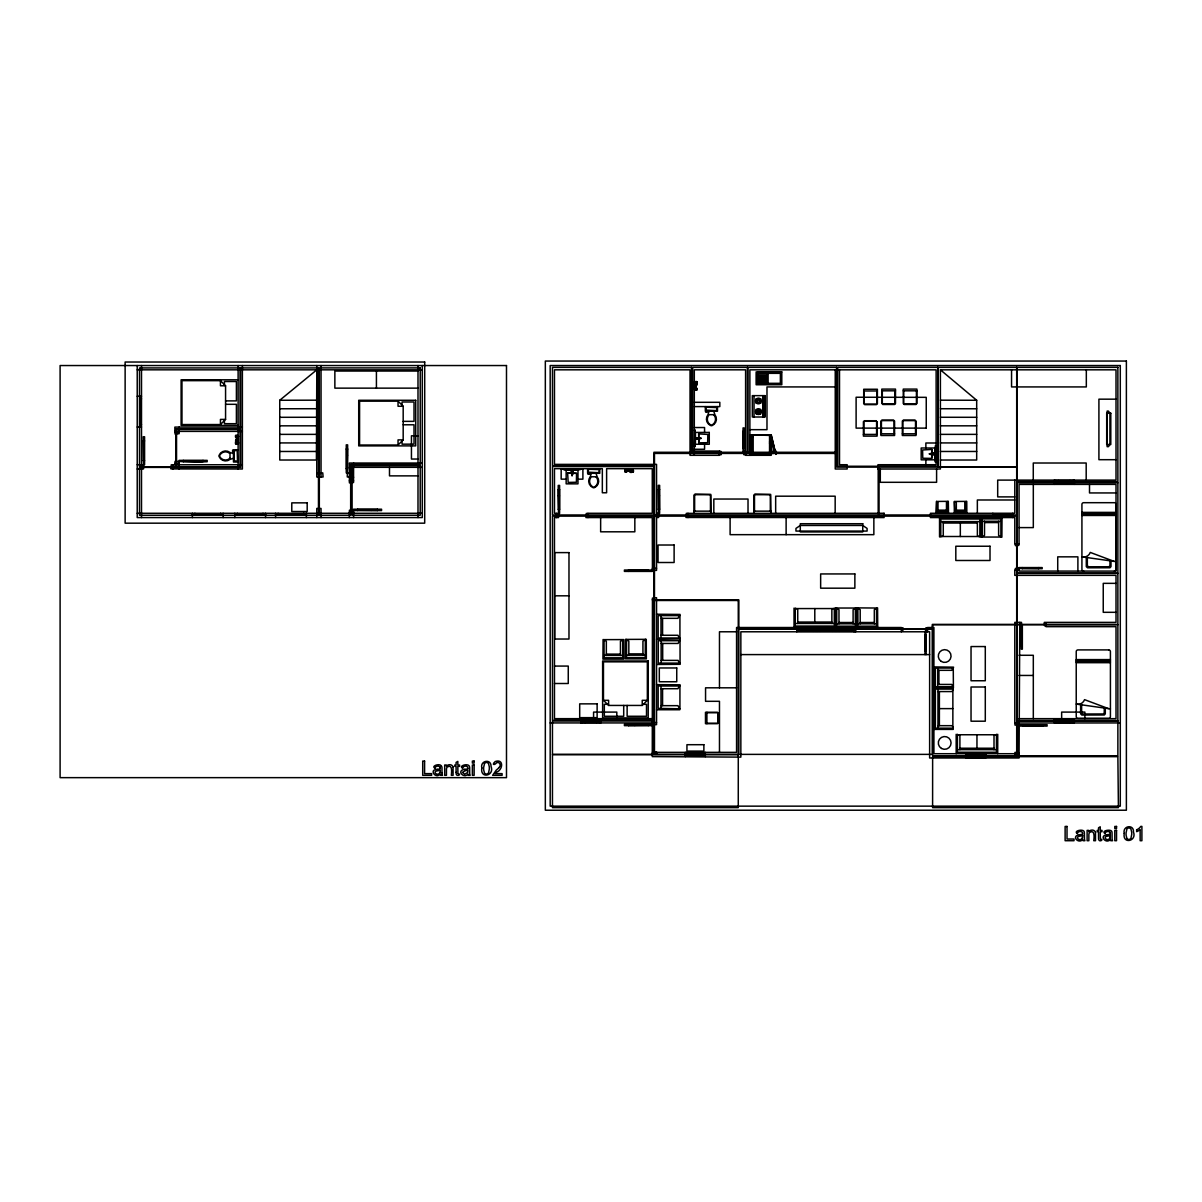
<?xml version="1.0" encoding="UTF-8"?>
<svg xmlns="http://www.w3.org/2000/svg" width="1202" height="1202" viewBox="0 0 1202 1202"><rect width="100%" height="100%" fill="white"/><g stroke="black" fill="none" stroke-linecap="round" stroke-linejoin="round"><path stroke-width="1.5" d="M937.951 728.142L937.951 689.092M939.378 725.677L939.393 691.571M939.543 536.978L939.543 517.551M940.79 536.978L940.805 519.009L979.855 519.024L979.84 536.978M943.269 521.593L943.269 535.416L942.143 536.498M952.855 728.157L952.87 689.092M956.176 753.699L956.176 734.287M957.423 734.287L957.423 752.242L996.473 752.257L996.488 734.287M959.902 749.657L959.902 735.879L958.775 734.753M960.323 536.513L960.323 523.035M976.956 748.23L976.956 734.753M977.376 521.608L977.376 535.431L978.533 536.513M981.102 536.978L981.102 517.566L981.253 537.189L982.244 536.903L982.244 518.903L1000.89 518.903L1000.89 536.903L1001.882 537.189L1002.032 517.566M994.009 749.672L994.009 735.849L995.181 734.768M997.72 753.714L997.735 734.287M1046.01 622.726L1046.01 626.663L1116.012 626.663L1116.012 718.661L1019.056 718.661M952.855 690.444L951.744 691.571L937.951 691.571M759.889 412.136L758.627 410.167M571.311 471.485L572.783 471.184L572.483 474.595L571.311 471.199L572.828 471.259M567.644 473.197L568.155 482.423L576.404 482.242L576.554 473.438L567.735 473.047L576.539 473.272M758.252 402.49C753.819 399.259 763.015 399.47 758.627 402.49M622.726 639.674L622.711 657.794L604.065 657.794L604.065 639.795L603.073 639.509L602.923 659.132L623.853 659.132L623.778 639.584L604.035 639.644M835.57 608.167L835.57 627.519L835.721 607.881L836.727 608.167L836.727 626.167L855.358 626.167L855.358 608.167L856.365 607.881L856.5 627.519M947.912 501.384L947.822 512.368L936.643 512.368L936.598 501.444L948.303 501.354L948.513 513.164L935.952 513.164L936.553 501.384M966.198 501.444L966.153 512.368L954.974 512.368L954.373 501.384L954.283 513.164L966.844 513.164L966.754 501.384L954.959 501.474M238.116 435.605L235.772 435.89M696.649 383.002C693.539 383.994 693.539 381.184 696.649 382.146M591.369 473.287L590.212 476.773A7.047 7.047 0 0 0 593.082 487.681A2.314 2.314 0 0 0 594.299 487.681A7.047 7.047 0 0 0 597.169 476.773L596.012 473.287M709.105 411.219L707.948 414.69A7.047 7.047 0 0 0 710.818 425.613A2.314 2.314 0 0 0 712.02 425.613A7.047 7.047 0 0 0 714.889 414.69L713.733 411.219M759.739 412.151L758.402 413.037L757.275 412.046M758.567 410.303L757.125 412.061M572.603 471.71C572.092 468.479 571.581 476.157 572.678 471.905M439.947 772.54C437.994 776.958 431.668 771.459 437.363 770.813A14.244 14.244 0 0 0 440.232 770.182L440.217 770.783A4.492 4.492 0 0 1 439.977 772.555M1082.641 835.57A14.244 14.244 0 0 1 1079.772 836.141C1074.287 836.712 1079.967 842.482 1082.356 837.914M1110.302 836.156L1110.302 835.525A14.244 14.244 0 0 1 1107.433 836.141C1101.933 836.712 1107.658 842.377 1110.017 837.914M645.354 639.254L645.204 657.554L626.558 657.554L626.558 639.539L625.566 639.254L625.416 658.891L646.345 658.891L646.27 639.329L626.527 639.404M1109.912 838.094L1109.972 838.004A4.492 4.492 0 0 0 1110.242 836.171M699.564 437.904L701.247 438.354L699.579 438.82M930.844 454.401L929.191 453.845L930.859 453.439M484.541 763.495L483.64 767.462A24.22 24.22 0 0 0 483.685 769.911L484.451 772.961A2.569 2.569 0 0 0 488.628 773.036M488.508 772.961L489.319 769.13A24.972 24.972 0 0 0 489.274 766.681L488.508 763.631A2.479 2.479 0 0 0 484.406 763.39M499.1 767.492C501.429 765.719 499.882 761.617 496.847 762.549C494.368 765.719 491.302 764.833 495.224 761.512C504.134 758.447 502.977 770.212 496.336 772.225A6.911 6.911 0 0 0 495.089 773.622L502.09 773.637L502.09 775.32L492.67 775.32L496.321 770.061A26.354 26.354 0 0 0 499.13 767.507M571.626 474.505L572.077 475.526L572.483 474.49M571.611 474.144L572.077 475.827L572.513 474.144M220.447 424.546L225.57 419.408L225.57 385.782L220.447 380.658L181.968 380.658L181.968 424.546L220.447 424.546L220.447 419.408L225.57 419.408M398.042 445.025L403.181 439.887L403.181 406.261L398.042 401.137L359.578 401.137L359.578 445.025L398.042 445.025L398.042 439.887L403.181 439.887M756.118 403.301L756.944 402.49M759.949 399.47L760.776 398.658M756.118 413.999L756.944 413.172M759.949 410.167L760.776 409.341M656.683 664.481L680.242 664.3L679.896 663.098L658.29 663.098L658.29 640.726L679.896 640.726L679.761 639.359M642.229 705.439L647.352 700.315L647.352 661.836L603.464 661.836L603.464 700.315L608.603 705.439L642.229 705.439L642.229 700.315L647.352 700.315M930.528 454.326C932.977 456.444 935.907 452.493 933.669 454.656M279.75 400.266L316.802 369.825L316.411 460.02L279.75 460.02L279.75 400.266L316.667 400.176M696.86 439.121L700.931 438.219L696.514 437.678M930.333 453.56C926.922 454.897 935.772 452.673 933.684 453.154M698.663 433.907L698.828 442.832L707.662 442.682L707.843 434.433L698.708 433.892L698.723 442.847M697.325 437.738C701.592 439.391 692.668 439.181 697.22 437.859M656.547 639.359L680.182 638.938L679.761 637.992L658.155 637.992L658.155 615.619L679.761 615.619L680.107 614.417L656.547 614.237M680.032 640.711L680.062 663.143M656.547 709.751L679.761 709.751L680.182 708.804L658.155 708.369L658.155 686.011L679.761 686.011L680.107 684.809L656.547 684.629M953.321 729.404L933.894 729.404L933.909 687.845L953.471 687.769L953.261 686.703L935.246 686.703L935.246 668.057L953.261 668.057L953.592 667.155L933.909 666.915M931.7 458.383L931.986 449.608L931.715 458.398L922.775 458.247L922.595 449.984L931.73 449.443M933.128 453.47L934.134 453.755L933.323 454.266M233.473 458.247L230.003 459.404A7.047 7.047 0 0 1 219.08 456.535A2.314 2.314 0 0 1 219.08 455.333A7.047 7.047 0 0 1 230.003 452.463L233.473 453.62M774.479 453.259L775.305 453.049L770.707 435.86L769.881 436.086L774.479 453.259L772.09 453.47L769.581 443.147M626.573 469.441L626.137 470.358M953.261 668.057L953.396 686.733M833.016 608.558L831.859 609.609L831.859 623.477M933.037 453.485L930.979 454.071L933.098 454.521M437.107 769.37L436.506 769.46A8.414 8.414 0 0 0 435.455 769.656C429.835 770.467 435.665 779.212 440.368 774.058A3.771 3.771 0 0 0 440.713 775.335L442.546 775.32A3.816 3.816 0 0 1 442.066 773.893A15.821 15.821 0 0 1 442.02 772.796M464.768 769.37L464.167 769.46A8.414 8.414 0 0 0 463.131 769.656C457.03 771.549 464.152 778.866 468.029 774.058A3.771 3.771 0 0 0 468.374 775.335L470.207 775.32A3.816 3.816 0 0 1 469.742 773.893A15.821 15.821 0 0 1 469.682 772.796L469.651 768.123A7.588 7.588 0 0 0 469.561 766.966C469.111 762.368 457.661 766.005 462.725 768.183M1079.516 834.759L1078.81 834.849A8.414 8.414 0 0 0 1077.863 835.029C1071.718 837.178 1079.065 844.165 1082.777 839.432A3.771 3.771 0 0 0 1083.122 840.709L1084.955 840.709A3.816 3.816 0 0 1 1084.489 839.266A15.821 15.821 0 0 1 1084.429 838.17L1084.399 833.512A7.588 7.588 0 0 0 1084.309 832.34C1084.459 828.103 1072.454 830.973 1077.458 833.557M1107.177 834.759L1106.471 834.849A8.414 8.414 0 0 0 1105.539 835.029C1099.514 836.712 1106.426 844.33 1110.438 839.432A3.771 3.771 0 0 0 1110.783 840.709L1112.616 840.709A3.816 3.816 0 0 1 1112.15 839.266A15.821 15.821 0 0 1 1112.09 838.17L1112.06 833.512A7.588 7.588 0 0 0 1111.985 832.34C1112.331 828.208 1100.1 830.867 1105.134 833.557M774.434 453.004L772.36 453.139L769.55 441.795M279.75 408.77L316.637 408.725M137.223 369.825L422.278 369.825M694.305 455.318L694.305 369.825L745.601 369.825L745.601 455.318L749.883 455.318L749.883 369.825L936.133 369.825L936.133 464.723L877.956 464.723L877.956 469.005L940.4 469.005L940.4 369.825L1116.012 369.825L1116.012 480.109L997.69 480.109L997.69 496.892L1014.788 496.892M417.995 371.042L334.862 371.042L334.862 388.141L417.995 388.141M757.576 372.485L780.368 372.485M779.527 373.341L757.41 373.341L757.41 383.318L779.527 383.318M757.41 375.189L766.966 375.189M757.41 375.475L766.966 375.475M757.41 376.421L766.966 376.421M757.41 376.707L766.966 376.707M757.41 377.563L766.966 377.563M757.41 377.849L766.966 377.849M757.41 378.765L766.966 378.765M757.41 379.036L766.966 379.036M238.116 379.802L181.111 379.802L181.111 425.403L238.116 425.403M757.41 379.892L766.966 379.892M757.41 380.178L766.966 380.178M757.41 381.034L766.966 381.034M757.41 381.319L766.966 381.319M695.327 381.86L696.935 381.86L696.935 383.288L695.327 383.288M757.41 382.176L766.966 382.176M757.41 382.461L766.966 382.461L766.966 374.198M693.764 382.567L696.649 382.567M694.996 384.174A5.98 5.98 0 0 0 696.724 384.009L696.724 385.106A5.98 5.98 0 0 0 694.996 384.94L695.132 382.852M757.576 384.174L780.368 384.174M694.305 385.061L696.258 385.061L696.258 386.713L694.305 386.713M225.57 385.782L220.447 385.782L220.447 380.658M835.24 386.924L766.981 386.924L766.981 429.67L749.883 429.67M695.327 388.486L696.935 388.486L696.935 389.899L695.327 389.899M695.327 389.478C693.223 390.53 694.32 387.104 696.649 388.772M693.764 389.193L696.649 389.193M695.327 389.613L696.649 389.613M863.712 390.966L877.385 390.966M881.802 390.815L895.49 390.815M903.258 390.815L916.931 390.815M763.57 396.059L764.427 396.059M137.223 396.254L141.505 396.254M139.793 398.809L141.505 398.809M1116.012 399.169L1098.913 399.169L1098.913 459.69L1116.012 459.69M225.57 400.882L236.403 400.882L236.403 381.515L224.428 381.515L224.428 384.64M694.305 402.309L719.818 402.309L719.818 406.592L694.305 406.592M882.659 403.977L894.634 403.977M904.114 403.977L916.074 403.977M864.569 404.127L876.528 404.127M225.57 404.308L236.403 404.308L236.403 423.69L224.428 423.69L224.428 420.55M882.659 404.488L894.634 404.488M904.114 404.488L916.074 404.488M864.569 404.638L876.528 404.638M403.181 406.261L398.042 406.261L398.042 401.137M763.57 416.583L764.427 416.583M279.75 417.304L316.607 417.274M881.757 420.114L893.717 420.114M903.198 420.114L915.173 420.114M864.268 420.73L876.243 420.73M881.757 420.625L893.717 420.625M903.198 420.625L915.173 420.625M864.268 421.256L876.243 421.256M403.181 421.361L414.014 421.361L414.014 401.994L402.039 401.994L402.039 405.119M139.793 424.471L141.505 424.471M403.181 424.787L414.014 424.787L414.014 444.169L402.039 444.169L402.039 441.029M279.75 425.824L316.562 425.824M940.4 425.824L976.685 425.824M137.223 427.026L141.505 427.026M242.383 427.101L174.861 427.101L174.861 431.984L179.128 431.984M694.305 427.536L704.567 427.536L704.567 432.435M694.305 430.376L695.162 430.376L695.162 446.408L694.305 446.408M174.861 431.383L242.383 431.383M743.046 431.353L744.188 431.353M880.901 433.787L894.573 433.787M902.341 433.787L916.029 433.787M279.75 434.373L316.532 434.373M863.412 434.418L877.099 434.418M940.4 434.373L976.685 434.373M771.068 435.47L750.198 434.793L771.068 434.793L771.068 455.303L750.198 455.303L771.068 454.626M237.095 435.605L235.487 435.605L235.487 437.032L237.095 437.032M417.995 435.815L411.445 435.815L411.445 459.044L417.995 459.044M235.772 436.326L238.657 436.326M235.772 436.747L238.116 437.032M753.173 437.167L752.136 437.167L752.136 452.899L753.173 452.899M237.095 437.318L235.772 437.318L235.772 435.319L237.095 435.319L237.29 438.805M238.116 438.805L236.148 438.805L236.148 440.458L238.116 440.458M237.425 440.578A5.98 5.98 0 0 1 235.682 440.398L235.682 441.51A5.98 5.98 0 0 1 237.425 441.344L237.425 440.458M143.203 440.879L144.571 440.879M237.095 441.945L235.772 441.945L235.772 443.944L237.095 443.944L237.29 441.329M237.095 442.231L235.487 442.231L235.487 443.658L237.095 443.658M238.116 442.231L237.095 442.652M235.772 442.516L237.095 442.516M235.772 442.937L238.657 442.937M279.75 442.922L316.487 442.922M936.133 442.997L925.871 442.997L925.871 448M940.4 442.922L976.685 442.922M237.095 443.222L238.116 443.658M235.772 443.373L237.095 443.373M936.133 445.852L935.276 445.852L935.276 461.868L936.133 461.868M743.046 447.88L744.188 447.88L743.933 431.353M346.266 448.947L347.633 448.947M694.305 449.263L704.567 449.263L704.567 444.259M238.116 449.864L233.473 449.864L233.473 462.019L238.116 462.019M694.305 451.05L719.397 451.05L719.397 455.318L690.038 455.318L690.038 369.825L554.468 369.825L554.468 464.378L656.547 464.378L656.547 570.379L653.813 570.379M233.473 451.306L232.602 450.149L232.602 451.877L233.473 451.877M719.397 451.306L720.824 451.306L721.11 452.448L721.11 454.717L719.397 454.717M745.616 451.306L743.046 451.306L743.046 436.762M279.75 451.471L316.457 451.471M940.4 451.471L976.685 451.471M745.616 454.717L743.903 454.717L744.188 427.927L743.046 427.927L743.046 436.476M940.4 460.02L976.685 460.02L976.685 400.266L940.4 369.825M143.203 460.712L144.571 460.712M183.245 460.667L203.078 460.667M183.245 461.433L203.078 461.568L203.078 460.366M422.278 463.04L349.331 463.04L349.421 482.873L352.156 482.873M179.128 463.446L174.861 463.446L174.861 464.723M137.223 464.723L144.571 464.813L144.571 436.762L143.203 436.762L143.549 468.915L137.223 469.005M242.383 464.723L171.255 464.813L170.909 468.915L242.383 469.005L242.383 365.543M349.331 467.323L422.278 467.323M346.266 468.78L347.633 468.78M625.431 469.351L626.287 469.351M632.057 469.351L632.898 469.351M628.346 469.606L625.145 469.441L625.566 470.358M629.998 469.606L633.184 469.441L632.898 471.68M629.998 470.042L633.469 470.358L633.469 471.68L631.486 471.68L631.486 470.358M628.346 470.177L624.86 470.358L624.86 471.68L626.858 471.68L626.858 470.358M629.938 471.77L631.035 472.506L629.938 471.77A5.98 5.98 0 0 0 630.103 470.042M321.039 472.882L322.752 472.882L323.098 476.984L316.772 476.984L316.772 365.543M349.346 472.882L346.266 472.882L346.266 444.845L347.633 444.845L347.633 455.107M316.772 473.393L321.039 473.393M417.995 475.872L389.493 475.872L389.493 467.323M349.346 476.984L347.288 476.984L347.633 455.438M349.331 477.239L353.613 477.239M566.157 479.147L561.169 479.147L561.169 468.885L582.895 468.885L582.895 479.147L577.982 479.147M1054.349 480.545L1074.303 480.545M349.331 480.83L353.613 480.83M352.156 482.528L353.523 482.528L353.613 463.04M1054.349 483.955L1074.303 483.955M558.224 489.514L559.591 489.514M658.26 489.439L659.628 489.439M1116.012 492.94L1089.508 492.94L1089.508 484.391M695.072 494.698L710.036 494.698M754.916 494.698L769.881 494.698M1014.788 499.987L977.346 499.987L977.346 513.284M936.643 501.82L937.996 502.466L937.996 510.94M947.822 501.82L946.47 502.466L946.47 510.94M954.974 501.82L956.326 502.466L956.326 510.94M966.153 501.82L964.8 502.466L964.8 510.94M558.224 509.363L559.591 509.363M658.26 509.272L659.628 509.272M357.625 509.513L377.458 509.513M937.996 510.159L946.47 510.159M956.326 510.159L964.8 510.159M352.156 510.234L349.421 510.234L349.331 517.566M357.625 510.264L377.458 510.399M352.156 510.58L370.967 510.58M371.298 510.58L381.56 510.58L381.56 509.212L353.523 509.212L353.613 517.566M694.005 511.15L711.103 511.15M753.849 511.15L770.948 511.15M936.643 510.94L947.822 510.94M954.974 510.94L966.153 510.94M349.331 512.292L353.613 512.292M1081.92 512.383L1116.132 512.383M137.223 513.284L422.278 513.284M656.547 513.284L659.628 513.374L659.628 495.93M1081.92 513.404L1116.132 513.404M556.511 513.464L559.591 513.464L559.591 496.02M587.973 513.464L586.275 513.464L585.93 517.566L652.28 517.566L652.446 571.401L624.409 571.401L624.409 570.033L634.656 570.033M992.822 513.72L1012.76 513.72M1081.92 514.426L1116.132 514.426M192.38 514.997L223.151 514.997M234.796 514.997L265.567 514.997M275.589 514.997L306.375 514.997M1081.92 515.463L1116.132 515.463M992.822 517.13L1012.76 517.13M656.547 517.476L658.606 517.476L658.26 485.338L659.628 485.338L659.628 495.585M982.244 521.262L1000.89 521.262M940.79 521.593L979.855 521.608M984.513 522.585L998.622 522.585M943.269 523.035L977.376 523.035M1019.056 527.603L1033.314 527.603L1033.314 484.391M940.79 536.498L979.84 536.513M982.244 536.468L984.513 535.416L984.513 521.262M1000.89 536.468L998.622 535.416L998.622 521.262M982.214 537.054L1000.92 537.054M1022.226 567.825L1038.753 567.825M652.28 568.321L656.547 568.321M1022.226 568.441L1038.753 568.441M635.002 570.033L653.813 570.033M628.511 570.214L648.344 570.214M628.511 570.349L648.344 570.349M628.511 571.1L648.344 571.235L648.344 570.033M1116.012 583.346L1103.241 583.346L1103.241 612.314L1116.012 612.314M554.738 595.816L568.982 595.816M653.813 597.74L656.547 597.74L656.547 724.626L653.813 724.626M653.813 598.085L652.446 598.085L652.28 756.614L740.853 757.125L740.853 631.786L929.627 631.786L929.627 757.981L1019.056 757.981L1019.792 622.381M652.28 599.798L656.547 599.798M836.697 608.032L855.403 608.032M856.786 627.519L856.936 607.881L876.619 608.032M836.727 608.603L838.981 609.669L838.981 623.808M855.358 608.603L853.104 609.669L853.104 623.808M857.943 608.603L860.196 609.669L860.196 623.808M876.574 608.603L874.32 609.669L874.32 623.808M795.273 608.573L834.323 608.558M660.995 618.339L677.958 618.339L679.25 615.619M797.752 622.05L831.859 622.035M838.981 622.501L853.104 622.501M860.196 622.501L874.32 622.501M795.273 623.477L834.323 623.462M836.727 623.808L855.358 623.808M857.943 623.808L876.574 623.808M1019.792 625.806L1022.346 625.806L1022.346 649.17L1021.219 649.17L1021.219 624.664M1046.01 625.806L1044.583 625.806L1044.583 624.664M901.335 627.85L903.048 627.85L902.762 631.275L901.335 631.275M927.553 627.85L925.856 627.85L926.126 654.639M796.761 627.94L855.749 627.94M1021.219 629.217L1022.346 629.217M796.761 631.366L855.749 631.366M927.553 631.275L924.999 631.275L924.999 654.639M736.571 631.786L719.472 631.786L719.472 687.814M924.999 634.701L926.126 634.701M660.995 635.272L677.958 635.272L679.25 637.992M626.558 639.975L628.826 641.042L628.826 655.18M645.204 639.975L642.935 641.042L642.935 655.18M604.065 640.215L606.334 641.282L606.334 655.436M622.711 640.215L620.442 641.282L620.442 655.436M661.13 643.446L678.093 643.446L679.37 640.726M1021.219 645.759L1022.346 645.759M924.999 651.229L926.126 651.229M628.826 653.873L642.935 653.873M606.334 654.113L620.442 654.113M740.853 654.594L929.627 654.594M626.558 655.18L645.204 655.18M1019.056 655.285L1033.314 655.285L1033.314 718.661M604.065 655.436L622.711 655.436M1076.226 659.597L1110.423 659.597M661.13 660.379L678.093 660.379L679.37 663.098M1076.226 660.634L1110.423 660.634M1076.226 661.656L1110.423 661.656M1076.226 662.678L1110.423 662.678M554.468 666.073L568.261 666.073L568.261 683.502L554.468 683.502M937.62 670.325L951.759 670.325L952.825 668.057M1019.056 675.449L1033.314 675.449M937.62 684.434L951.759 684.434L952.825 686.703M736.571 687.814L705.559 687.814L705.559 701.307L719.472 701.307L719.472 752.347M660.995 688.716L677.958 688.716L679.25 686.011M953.336 689.092L935.381 689.092L935.366 728.142L953.321 728.157M603.464 700.315L608.603 700.315L608.603 705.439M607.461 704.312L604.321 704.312L604.321 716.272L623.703 716.272L623.703 705.439M643.37 704.312L646.511 704.312L646.511 716.272L627.128 716.272L627.128 705.439M660.995 705.664L677.958 705.664L679.25 708.369M939.378 708.624L952.855 708.624M717.609 712.29L705.484 712.29L705.484 723.679L717.609 723.679M706.911 712.711L717.609 712.711M652.28 718.661L554.468 718.661L554.468 517.566L558.569 517.566L558.224 496.02M580.851 719.081L600.805 719.081M1054.349 719.081L1074.303 719.081M580.851 722.507L600.805 722.507M1054.349 722.507L1074.303 722.507M652.28 722.567L656.547 722.567M550.185 722.928L652.28 722.928M1120.294 722.928L1014.788 723.018L1014.788 622.381L1021.505 622.381L1021.505 624.664M706.911 723.258L717.609 723.258M634.656 724.28L624.409 724.28L624.409 725.647L634.656 725.647M635.002 724.28L653.813 724.28M628.511 724.445L648.344 724.445M628.511 724.581L648.344 724.581M1017.688 724.716L1036.5 724.716M1036.845 724.716L1047.107 724.716L1047.107 726.083L1036.845 726.083M1023.157 724.896L1043.005 725.031M1017.688 725.061L1014.954 725.061L1014.954 723.018M628.511 725.467L648.344 725.332M635.002 725.647L652.446 725.647M937.951 725.677L951.774 725.677L952.855 726.849M1023.157 725.783L1043.005 725.783M1023.157 725.918L1043.005 725.918M1019.056 726.083L1036.5 726.083M957.423 734.753L996.488 734.768M959.902 748.23L994.009 748.23M957.423 749.657L996.473 749.672M653.813 751.971L656.547 751.971L656.547 754.03L652.446 754.03M652.446 752.317L653.813 752.317M656.547 752.347L736.571 752.347L736.571 627.519L901.335 627.519L901.335 631.786M1017.688 752.422L1014.954 752.422L1014.954 754.48L1019.056 754.48M685.335 752.768L705.289 752.768M1017.688 752.768L1019.056 752.768M652.28 753.338L656.547 753.338M1014.788 753.714L933.909 753.714L933.909 627.519L927.553 627.519L927.553 631.786M965.732 754.135L985.685 754.135M685.335 756.193L705.289 756.193M965.732 757.545L985.685 757.545M940.4 408.725L976.685 408.77M940.4 417.274L976.685 417.304M940.4 400.176L976.685 400.266M796.58 608.573L797.737 609.654L797.752 623.477M435.049 768.183C430.151 766.215 441.029 762.173 441.885 766.966A7.588 7.588 0 0 1 441.975 768.123L442.005 772.796M1116.132 561.665L1081.92 556.842A6.942 6.942 0 0 0 1090.259 552.424L1114.149 561.394M1110.423 708.895L1076.226 704.072A6.942 6.942 0 0 0 1084.55 699.654L1108.439 708.609M631.771 469.441L632.057 471.68M1100.656 839.101C1104.142 839.447 1099.62 842.422 1098.718 839.747A8.714 8.714 0 0 1 1098.553 837.689L1098.508 831.739L1097.216 831.739L1097.216 830.387L1098.508 830.387L1098.508 827.832L1100.236 826.781L1100.236 830.387L1101.994 830.387L1101.994 831.739L1100.236 831.739L1100.341 838.741M458.202 773.682C462.079 774.313 456.76 776.898 456.279 774.298A8.714 8.714 0 0 1 456.144 772.3M756.118 398.658L756.944 399.47M759.949 402.49L760.776 403.301M756.118 409.341L756.944 410.167M759.949 413.172L760.776 413.999M1126.86 838.35L1126.094 835.285A24.22 24.22 0 0 1 1126.064 832.836L1126.95 828.869A2.479 2.479 0 0 1 1130.917 829.004L1131.683 832.069A24.972 24.972 0 0 1 1131.713 834.519L1130.917 838.335A2.569 2.569 0 0 1 1126.74 838.425M857.867 607.957L857.943 626.167L876.574 626.167L876.574 608.167L877.58 607.881L877.715 627.519M457.917 773.337L457.827 766.365L459.585 766.365L459.585 764.998L457.827 764.998L457.827 761.392L456.084 762.444L456.084 764.998L454.807 764.998L454.807 766.365L456.084 766.365L456.084 772.3M834.323 608.092L834.323 626.047L795.273 626.062L795.273 608.107M814.791 608.573L814.806 622.035M794.026 608.107L794.026 627.519M1136.656 829.981L1136.656 831.664A10.863 10.863 0 0 0 1140.142 829.545L1140.157 840.709L1141.9 840.709L1141.9 826.405L1140.773 826.405A8.79 8.79 0 0 1 1136.596 829.816M1111.009 560.943L1110.994 566.593L1110.002 567.765L1087.479 567.81L1086.307 566.638L1086.292 557.473M1109.972 560.808L1109.957 565.661L1108.935 566.743L1088.456 566.773L1087.344 565.601L1087.329 557.608M1105.299 708.173L1105.284 713.853L1104.337 714.98L1081.815 715.04L1080.598 713.763L1080.598 704.688M1104.277 708.023L1104.247 712.876L1103.271 713.958L1082.807 714.003L1081.635 712.831L1081.62 704.838M1086.323 369.825L1086.323 386.924L1011.558 386.924L1011.558 369.825M1086.187 480.109L1086.187 463.01L1033.269 463.01L1033.269 480.109M1084.88 718.661L1084.88 712.095L1061.651 712.095L1061.651 718.661M1082.626 835.525L1082.626 836.156A4.492 4.492 0 0 1 1082.401 837.929M1077.893 571.085L1077.893 556.842L1057.73 556.842L1057.73 571.085M1074.303 480.109L1074.303 484.391M1074.303 718.661L1074.303 722.928M1072.875 480.545L1072.875 481.401M1072.875 722.507L1072.875 721.651L1055.777 721.651L1055.777 722.507M1072.59 481.401L1072.59 483.955M1072.59 719.081L1072.59 721.651M1070.02 480.545L1070.02 481.401M1070.02 721.651L1070.02 722.507M1058.631 480.545L1058.631 481.401M1058.631 721.651L1058.631 722.507M1056.062 481.401L1056.062 483.955M1056.062 719.081L1056.062 721.651M1055.777 480.545L1055.777 481.401M1054.349 480.109L1054.349 484.391M1054.349 718.661L1054.349 722.928M1044.298 624.664L1044.298 622.381L1116.012 622.381L1116.012 575.352L1014.788 575.352L1014.788 570.124L1019.056 570.124L1019.056 571.085L1116.012 571.085L1116.012 484.391L1019.056 484.391L1019.056 543.905L1014.788 543.905L1014.788 517.566L930.408 517.566L930.408 513.284L1014.788 513.284L1014.788 480.109M1043.005 724.716L1043.005 726.083M1038.753 567.569L1038.753 568.711M1023.157 724.716L1023.157 726.083M1022.226 567.569L1022.226 568.711M1022.091 629.217L1022.091 645.759M1021.475 629.217L1021.475 645.759M1018.8 543.905L1018.8 545.332L1017.658 545.618L1015.389 545.618L1015.389 543.905M1018.8 570.124L1018.8 567.569L1042.179 567.569L1042.179 568.711L1015.389 568.426L1015.389 570.124M1012.76 513.284L1012.76 517.566M1011.348 513.72L1011.348 514.576L994.234 514.576L994.234 513.72M1011.062 514.576L1011.062 517.13M1008.493 513.72L1008.493 514.576M997.089 513.72L997.089 514.576M994.52 514.576L994.52 517.13M992.822 513.284L992.822 517.566M985.685 753.699L985.685 757.981M984.258 756.704L984.258 757.545M983.972 754.135L983.972 756.704M981.418 756.704L981.418 757.545M970.014 756.704L970.014 757.545M967.445 754.135L967.445 756.704M967.159 756.704L967.159 757.545M965.732 753.699L965.732 757.981M938.927 670.325L938.927 684.434M937.62 668.057L937.62 686.703M936.598 469.005L936.598 482.303L880.3 482.303L880.3 469.005M925.871 459.825L925.871 464.723M925.871 634.701L925.871 651.229M925.255 634.701L925.255 651.229M916.931 403.632L916.931 389.102L903.258 389.102L903.258 403.632M916.42 390.815L916.42 403.632M916.029 420.97L916.029 435.5L902.341 435.5L902.341 420.97M915.518 420.97L915.518 433.787M903.769 390.815L903.769 403.632M902.867 420.97L902.867 433.787M895.49 403.632L895.49 389.102L881.802 389.102L881.802 403.632M894.979 390.815L894.979 403.632M894.573 420.97L894.573 435.5L880.901 435.5L880.901 420.97M894.063 420.97L894.063 433.787M882.313 390.815L882.313 403.632M881.412 420.97L881.412 433.787M877.385 403.782L877.385 389.253L863.712 389.253L863.712 403.782M876.874 390.966L876.874 403.782M877.099 421.586L877.099 436.131L863.412 436.131L863.412 421.586M876.589 421.586L876.589 434.418M873.854 517.566L873.854 534.665L730.11 534.665L730.11 517.566M864.223 390.966L864.223 403.782M863.922 421.586L863.922 434.418M855.749 627.519L855.749 631.786M854.322 631.366L854.322 630.509L836.367 630.509L836.367 631.366M854.036 627.519L854.036 631.786M851.467 630.509L851.467 631.366M839.507 369.825L839.507 464.723L847.17 464.723L847.17 469.005L835.24 469.005L835.24 369.825M839.221 630.509L839.221 631.366M836.652 627.94L836.652 630.509M835.165 513.284L835.165 496.186L775.666 496.186L775.666 513.284M835.225 631.366L835.225 630.509L817.27 630.509L817.27 631.366M834.939 627.94L834.939 630.509M832.385 630.509L832.385 631.366M820.125 630.509L820.125 631.366M817.555 627.94L817.555 630.509M816.128 631.366L816.128 630.509L798.173 630.509L798.173 631.366M815.842 627.519L815.842 630.509M813.288 630.509L813.288 631.366M801.028 630.509L801.028 631.366M798.459 627.94L798.459 630.509M796.761 627.519L796.761 631.786M786.123 517.566L786.123 534.665M781.225 373.341L781.225 383.318M780.368 374.198L780.368 382.461M770.948 513.284L770.662 494.398L754.916 494.052L753.864 495.044L753.849 513.284M770.317 495.119L770.317 511.15M769.55 435.455L769.55 454.611M768.108 374.198L768.108 382.461M764.712 396.344L764.712 416.298M764.397 404.473L764.397 408.109M763.586 404.473L763.586 408.109M763.285 396.344L763.285 416.298M762.864 395.638L762.864 417.004M756.719 373.341L756.719 383.318M754.495 495.119L754.495 511.15M754.03 395.638L754.03 417.004M753.173 435.455L753.173 454.611M750.889 435.47L750.889 454.626M750.544 435.47L750.544 454.626M748.02 513.284L748.02 499.04L713.823 499.04L713.823 513.284M743.302 431.353L743.197 447.88M718.315 712.996L718.315 722.973M717.894 712.996L717.894 722.973M717.489 406.592L717.489 411.219L705.334 411.219L705.334 406.592M711.103 513.284L710.818 494.398L695.072 494.052L694.005 495.044L694.005 513.284M710.457 495.119L710.457 511.15M707.362 411.219L707.362 412.091L705.619 412.091L706.776 411.219M706.911 712.29L706.911 723.679M705.289 752.347L705.289 756.614M703.861 756.193L703.861 755.337L686.763 755.337L686.763 756.193M703.576 752.768L703.576 755.337M701.021 755.337L701.021 756.193M696.724 384.009L696.724 385.106M695.132 386.713L695.132 388.907M694.561 382.852L694.561 385.061M694.561 386.713L694.561 388.907M694.636 495.119L694.636 511.15M689.617 755.337L689.617 756.193M688.01 513.284L688.01 517.566M687.048 752.768L687.048 755.337M685.335 752.347L685.335 756.614M679.926 615.574L679.926 638.022M679.926 685.966L679.926 708.414M662.572 618.339L662.572 635.272M662.693 643.446L662.693 660.379M662.572 688.716L662.572 705.664M661.13 640.726L661.13 663.098M660.995 615.619L660.995 637.992M660.995 686.011L660.995 708.369M659.312 489.439L659.462 509.272M658.561 489.439L658.561 509.272M648.344 724.28L648.344 725.647M634.836 517.566L634.836 531.81L600.639 531.81L600.639 517.566M633.184 470.358L633.184 471.965L631.771 471.965L631.771 470.358M632.477 468.81L632.477 471.68M629.998 469.351L629.998 471.304L628.346 471.304L628.346 469.351M628.511 570.033L628.511 571.401M628.511 724.28L628.511 725.647M626.573 470.358L626.573 471.965L625.145 471.965L625.145 470.358M626.287 470.358L626.287 471.68M625.851 468.81L625.851 471.68M625.431 470.358L625.431 471.68M616.806 718.661L616.806 712.095L593.578 712.095L593.578 718.661M600.805 718.661L600.805 722.928M599.768 468.66L599.768 473.287L587.613 473.287L587.613 468.66M599.377 722.507L599.377 721.651L582.279 721.651L582.279 722.507M599.092 719.081L599.092 721.651M596.523 721.651L596.523 722.507M589.641 473.287L589.641 474.159L587.898 474.159L589.055 473.287M587.973 517.566L587.973 513.284L652.28 513.284L652.28 468.66L606.619 468.66L606.619 492.775L602.337 492.775L602.337 468.66L554.468 468.66L554.468 513.284L556.511 513.284L556.511 517.566M585.134 721.651L585.134 722.507M582.564 719.081L582.564 721.651M580.851 718.661L580.851 722.928M580.04 468.885L580.04 469.742L564.008 469.742L564.008 468.885M559.591 495.675L559.591 485.413L558.224 485.413L558.224 495.675M559.426 489.514L559.426 509.363M559.291 489.514L559.291 509.363M558.404 489.514L558.539 509.363M422.278 365.543L422.278 517.566L137.223 517.566L137.223 365.543M417.995 365.543L417.995 517.566M377.458 509.212L377.458 510.58M376.421 371.042L376.421 388.141M357.625 509.212L357.625 510.58M347.453 448.947L347.318 468.78M346.567 448.947L346.567 468.78M321.039 365.543L321.039 476.984M321.039 517.566L321.039 508.446L316.772 508.446L316.772 517.566M306.375 513.284L306.375 517.566M303.805 513.284L303.805 514.997M278.158 513.284L278.158 514.997M275.589 513.284L275.589 517.566M265.567 513.284L265.567 517.566M263.013 513.284L263.013 514.997M238.116 365.543L238.116 469.005M238.026 435.605L237.861 438.805M237.861 440.458L238.026 443.658M237.35 513.284L237.35 514.997M235.682 440.398L235.682 441.51M234.796 513.284L234.796 517.566M223.151 513.284L223.151 517.566M220.597 513.284L220.597 514.997M194.934 513.284L194.934 514.997M192.38 513.284L192.38 517.566M183.245 460.366L183.245 461.733M179.128 427.101L179.128 433.697L175.026 434.027L175.026 431.984M179.128 469.005L179.128 460.366L207.18 460.366L207.18 461.733L196.918 462.079L175.026 461.388L175.026 463.446M172.968 464.723L172.968 469.005M144.27 440.879L144.27 460.712M143.519 440.879L143.519 460.712M141.505 365.543L141.505 517.566M139.793 396.254L139.793 427.026M1104.908 833.467A3.17 3.17 0 0 1 1109.837 832.16M1109.882 832.145A2.164 2.164 0 0 1 1110.242 833.692M1110.317 834.188A18.135 18.135 0 0 1 1107.177 834.714M1095.398 832.565A7.783 7.783 0 0 1 1095.473 833.797L1095.503 840.709L1093.745 840.709C1094.361 836.802 1094.737 829.305 1089.673 832.37A1.773 1.773 0 0 0 1089.328 832.806L1088.937 833.948A7.167 7.167 0 0 0 1088.862 835.059L1088.862 840.709L1087.119 840.709L1087.119 830.387L1088.681 830.387L1088.832 831.649A3.741 3.741 0 0 1 1091.446 830.161A3.576 3.576 0 0 1 1095.623 832.475M1077.232 833.467A3.17 3.17 0 0 1 1082.176 832.16A2.164 2.164 0 0 1 1082.581 833.692M1082.641 834.188A18.135 18.135 0 0 1 1079.516 834.714M462.485 768.093A3.17 3.17 0 0 1 467.428 766.786A2.164 2.164 0 0 1 467.833 768.303M467.894 768.814A18.135 18.135 0 0 1 464.768 769.34M452.989 767.177A7.783 7.783 0 0 1 453.064 768.424L453.094 775.32L451.336 775.32C451.787 771.203 452.403 763.961 447.264 766.996A1.773 1.773 0 0 0 446.904 767.432L446.528 768.574A7.167 7.167 0 0 0 446.453 769.686L446.453 775.32L444.695 775.32L444.695 764.998L446.273 764.998L446.423 766.26A3.741 3.741 0 0 1 449.037 764.788A3.576 3.576 0 0 1 453.214 767.101M434.823 768.093A3.17 3.17 0 0 1 439.767 766.786M439.812 766.756A2.164 2.164 0 0 1 440.172 768.303M440.232 768.814A18.135 18.135 0 0 1 437.107 769.34M775.515 450.615A2.855 2.855 0 0 1 776.372 453.785M631.035 471.77A5.98 5.98 0 0 1 630.87 470.042M1114.419 571.085A1.713 1.713 0 0 0 1116.132 569.372L1116.132 504.389A1.713 1.713 0 0 0 1114.419 502.691L1083.633 502.691A1.713 1.713 0 0 0 1081.92 504.389L1081.92 569.372A1.713 1.713 0 0 0 1083.633 571.085M932.632 756.659L932.602 807.654L1118.416 807.654L1117.875 756.659L932.632 756.659M481.837 767.988C479.853 779.302 494.788 775.876 491.047 766.395C491.378 758.462 479.853 760.505 481.837 767.988M1124.246 833.362C1122.187 844.48 1137.047 841.445 1133.471 831.994C1134.027 823.851 1122.247 825.759 1124.246 833.362M462.575 772.495L464.648 774.193L467.608 772.54A4.492 4.492 0 0 0 467.833 770.798L467.894 770.151A14.244 14.244 0 0 1 465.024 770.767L462.575 772.39M234.059 460.892L237.515 461.087L237.185 450.45L234.09 450.75L234.059 460.862M588.184 472.176L598.806 472.702L599.167 469.591L588.544 469.261L588.184 472.131M705.905 410.092L716.527 410.633L716.918 407.598L706.265 407.178L705.905 410.092M236.283 439.601L237.425 439.692L236.283 439.601M571.641 471.409L571.641 471.379M628.616 470.568L629.743 470.658L628.616 470.568M694.996 385.827L696.138 385.947L695.011 385.782M696.454 438.324L697.295 438.414L696.454 438.264M1109.927 444.5L1108.454 446.663L1107.132 446.663L1107.132 411.099L1108.454 411.099L1109.927 413.263L1109.927 444.5M800.292 525.469L795.949 528.414L795.949 531.074L867.093 531.074L867.093 528.414L862.751 525.469L800.292 525.469M771.233 435.064L775.876 454.356L771.233 435.064M1126.379 361.051L545.332 361.051L545.332 810.223L1126.379 810.223L1126.379 361.051M424.697 362.027L125.128 362.027L125.128 523.17L424.697 523.17L424.697 362.027M506.493 365.543L60.1 365.543L60.1 777.649L506.493 777.649L506.493 365.543M1120.294 365.543L550.185 365.543L550.185 806.151L1120.294 806.151L1120.294 365.543M691.526 367.361L552.454 367.361L552.454 465.685L653.903 465.685L653.903 452.283L691.526 452.283L691.526 367.361M747.389 367.361L692.668 367.361L692.668 452.283L747.389 452.283L747.389 367.361M836.577 367.361L747.944 367.361L747.944 452.283L836.577 452.283L836.577 367.361M937.755 367.361L837.719 367.361L837.719 466.256L937.755 466.256L937.755 367.361M1016.697 367.361L938.041 367.361L938.041 466.827L1016.697 466.827L1016.697 367.361M1117.875 367.361L1016.982 367.361L1016.982 481.641L1117.875 481.641L1117.875 367.361M240.1 367.932L139.492 367.932L139.492 466.827L175.928 466.827L175.928 428.919L240.1 428.919L240.1 367.932M318.47 367.932L240.67 367.932L240.67 467.398L139.492 467.398L139.492 515.267L318.47 515.267L318.47 367.932M420.219 367.902L319.326 367.902L319.326 515.267L350.668 515.267L350.668 464.543L420.219 464.543L420.219 367.902M781.796 371.914L756.148 371.914L756.148 384.745L781.796 384.745L781.796 371.914M696.649 381.575L695.327 381.575L695.327 383.573L696.649 383.573L696.649 381.575M696.649 388.201L695.327 388.201L695.327 390.184L696.649 390.184L696.649 388.201M765.133 395.638L752.317 395.638L752.317 417.004L765.133 417.004L765.133 395.638M415.712 400.281L358.722 400.281L358.722 445.882L415.712 445.882L415.712 400.281M1110.798 413.263L1106.696 413.263L1106.696 444.5L1110.798 444.5L1110.798 413.263M713.733 414.69L709.105 414.69A6.566 6.566 0 0 0 710.457 424.847A2.314 2.314 0 0 0 712.365 424.847A6.566 6.566 0 0 0 713.733 414.69M926.246 428.122L856.109 428.122L856.109 397.246L926.246 397.336L926.246 428.122M240.1 429.49L176.544 429.49L176.544 466.827L240.1 466.827L240.1 429.49M694.816 430.106L694.651 446.693L694.816 430.106M709.27 432.435L695.447 432.435L695.447 444.259L709.27 444.259L709.27 432.435M935.787 445.566L935.607 462.154L935.787 445.566M934.991 448L921.168 448L921.168 459.825L934.991 459.825L934.991 448M836.577 453.424L654.474 453.424L654.474 514.982L878.196 514.982L878.196 467.112L836.577 467.112L836.577 453.424M420.204 465.685L352.096 465.685L352.096 515.267L420.204 515.267L420.204 465.685M653.903 466.541L552.454 466.541L552.454 514.982L653.903 514.982L653.903 466.541M1016.697 467.112L879.053 467.112L879.053 514.982L1016.697 514.982L1016.697 467.112M580.326 469.231L563.723 469.396L580.326 469.231M577.982 470.027L566.157 470.027L566.157 483.85L577.982 483.85L577.982 470.027M596.012 476.773L591.369 476.773A6.566 6.566 0 0 0 592.736 486.915A2.314 2.314 0 0 0 594.644 486.915A6.566 6.566 0 0 0 596.012 476.773M1117.875 482.783L1016.982 482.783L1016.982 573.129L1117.875 573.129L1117.875 482.783M307.186 502.857L291.785 502.857L291.785 511.511L307.186 511.511L307.186 502.857M884.086 513.284L686.297 513.374L685.966 517.476L884.086 517.566L884.086 513.284M653.903 516.124L552.454 516.124L552.454 720.178L653.903 720.178L653.903 516.124M1016.697 516.124L654.474 516.124L654.474 599.918L738.839 599.918L738.839 628.977L932.346 628.977L932.346 624.424L1016.697 624.424L1016.697 516.124M862.751 523.726L800.292 523.726L800.292 531.93L862.751 531.93L862.751 523.726M674.112 545.017L658.05 545.017L658.05 562.506L674.112 562.506L674.112 545.017M990.012 546.234L955.815 546.234L955.815 560.493L990.012 560.493L990.012 546.234M568.982 552.604L554.738 552.604L554.738 639.028L568.982 639.028L568.982 552.604M1117.875 573.414L1016.982 573.414L1016.982 624.424L1117.875 624.424L1117.875 573.414M854.862 573.94L820.65 573.94L820.65 588.184L854.862 588.184L854.862 573.94M738.268 600.489L654.474 600.489L654.474 754.375L738.268 754.375L738.268 600.489M1016.697 624.709L932.632 624.709L932.632 755.803L1016.697 755.803L1016.697 624.709M1117.875 624.709L1017.268 624.709L1017.268 720.464L1117.875 720.464L1117.875 624.709M932.346 629.262L738.839 629.262L738.839 754.375L932.346 754.375L932.346 629.262M985.294 646.556L971.036 646.556L971.036 680.753L985.294 680.753L985.294 646.556M1108.71 649.906L1077.924 649.906A1.713 1.713 0 0 0 1076.226 651.619L1076.226 716.602A1.713 1.713 0 0 0 1077.924 718.315L1108.71 718.315A1.713 1.713 0 0 0 1110.423 716.602L1110.423 651.619A1.713 1.713 0 0 0 1108.71 649.906M648.209 660.98L602.623 660.98L602.623 717.985L648.209 717.985L648.209 660.98M676.741 667.966L659.312 667.966L659.312 681.759L676.741 681.759L676.741 667.966M985.294 687.003L971.036 687.003L971.036 721.2L985.294 721.2L985.294 687.003M597.124 703.861L579.695 703.861L579.695 717.654L597.124 717.654L597.124 703.861M653.903 721.035L552.454 721.035L552.454 754.375L653.903 754.375L653.903 721.035M1117.875 721.035L1017.839 721.035L1017.839 755.803L1117.875 755.803L1117.875 721.035M703.876 744.699L686.943 744.699L686.943 751.1L703.876 751.1L703.876 744.699M738.268 754.646L552.454 754.646L552.454 807.654L738.268 807.654L738.268 754.646M424.591 761.076L422.713 761.076L422.713 775.32L431.608 775.32L431.608 773.637L424.591 773.637L424.591 761.076M474.129 761.076L472.371 761.076L472.371 763.09L474.129 763.09L474.129 761.076M474.129 764.998L472.371 764.998L472.371 775.32L474.129 775.32L474.129 764.998M1067.015 826.45L1065.122 826.45L1065.122 840.709L1074.017 840.709L1074.017 839.026L1067.015 839.026L1067.015 826.45M1116.538 826.45L1114.795 826.45L1114.795 828.463L1116.538 828.463L1116.538 826.45M1116.538 830.387L1114.795 830.387L1114.795 840.709L1116.538 840.709L1116.538 830.387M230.003 458.247L230.003 453.62A6.566 6.566 0 0 0 219.861 454.987A2.314 2.314 0 0 0 219.861 456.895A6.566 6.566 0 0 0 230.003 458.247M757.29 413.638A2.284 2.284 0 0 0 760.716 411.685A2.284 2.284 0 0 0 757.32 409.687A2.284 2.284 0 0 0 757.29 413.638M756.99 414.119A2.855 2.855 0 0 0 761.287 411.685A2.855 2.855 0 0 0 757.035 409.191A2.855 2.855 0 0 0 756.99 414.119M756.99 403.436A2.855 2.855 0 0 0 761.287 401.002A2.855 2.855 0 0 0 757.035 398.493A2.855 2.855 0 0 0 756.99 403.436M757.29 402.94A2.284 2.284 0 0 0 760.716 401.002A2.284 2.284 0 0 0 757.32 398.989A2.284 2.284 0 0 0 757.29 402.94M941.091 661.34A6.401 6.401 0 0 0 951.052 656.502A6.401 6.401 0 0 0 941.887 650.282A6.401 6.401 0 0 0 941.091 661.34M941.482 748.455A6.401 6.401 0 0 0 951.082 742.911A6.401 6.401 0 0 0 941.482 737.382A6.401 6.401 0 0 0 941.482 748.455"/></g></svg>
